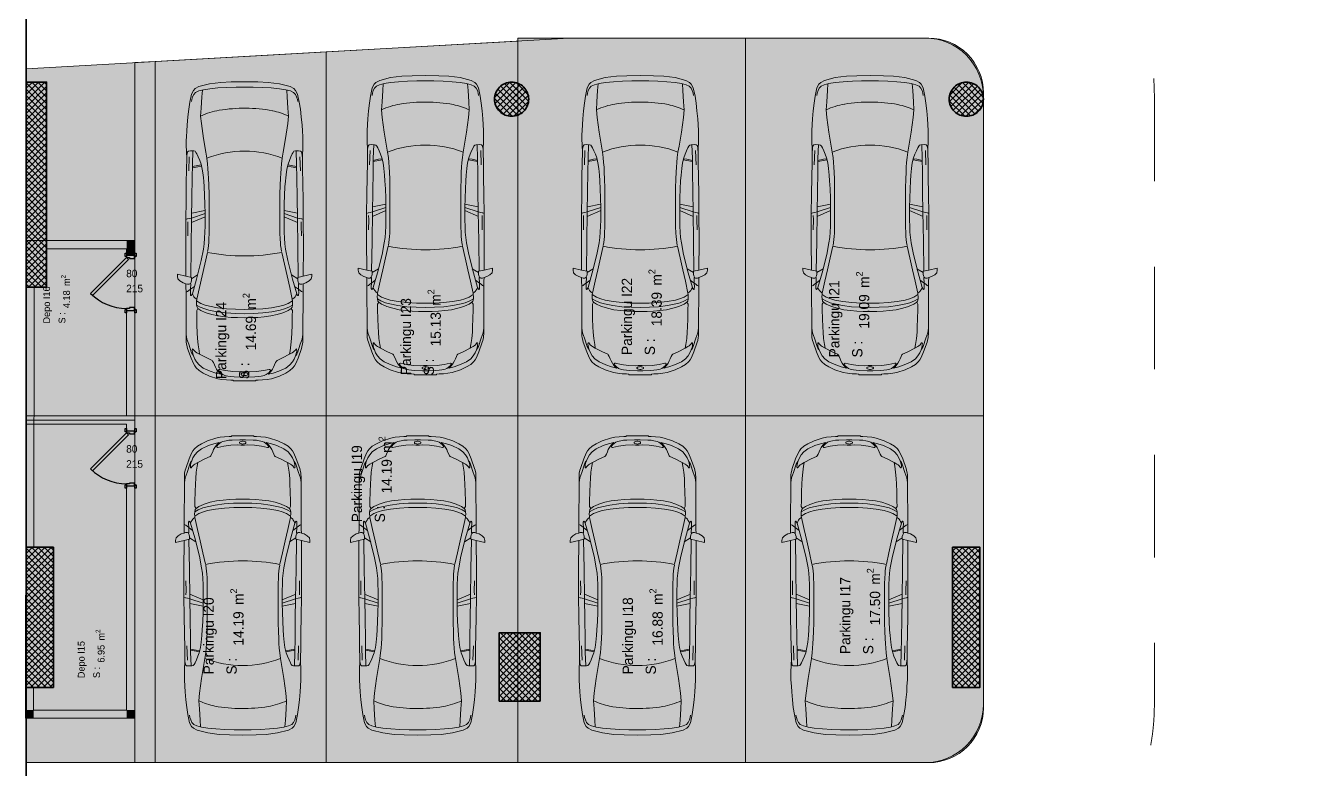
# Model space of a CAD drawing. Header units: millimetres. Extents: x 635850 to 824661, y -5878409 to -5774454.
# Drawn here: x 785794 to 804341, y -5793353 to -5782472 of the extents above; entities that cross this region are included whole.
import ezdxf
from ezdxf.enums import TextEntityAlignment as Align

# ---------------------------------------------------------------- set-up
doc = ezdxf.new("R2010")
doc.units = ezdxf.units.MM
doc.header["$MEASUREMENT"] = 0
doc.linetypes.add('A - Long Dashed', pattern=[2750, 1500, -1250])
for name, color, linetype, lineweight, true_color in [('A - Ndertesa 1 - Veturat_Pen_No__102', 7, 'Continuous', 13, 0xcccccc), ('A - Ndertesa 9 test_Pen_No__102', 7, 'Continuous', 13, 0xcccccc), ('A - Ndertesa 9 test_Pen_No__249', 7, 'Continuous', 13, 0xe8e8e8), ('A - Ndertesa 9 test_Pen_No__82', 7, 'Continuous', 20, 0xaaaaaa), ('A - Ndertesa 9 test_Pen_No__94', 7, 'Continuous', 13, 0xe4ad2c), ('ARCHICAD Door Markers_Pen_No__112', 7, 'Continuous', 13, 0xd5aaaa)]:
    doc.layers.add(name, color=color, linetype=linetype, lineweight=lineweight, true_color=true_color)
for name, color, linetype in [('A - Ndertesa 9 test', 7, 'Continuous'), ('ARCHICAD Door Markers', 7, 'Continuous'), ('ARCHICAD Doors', 7, 'Continuous')]:
    doc.layers.add(name, color=color, linetype=linetype)
for name, color, linetype, lineweight in [('A - Ndertesa 9 test_Pen_No__101', 252, 'Continuous', 13), ('A - Ndertesa 9 test_Pen_No__22', 8, 'Continuous', 35), ('ARCHICAD Doors_Pen_No__101', 252, 'Continuous', 13), ('ARCHICAD Doors_Pen_No__42', 8, 'Continuous', 25), ('ARCHICAD Zone Stamps_Pen_No__101', 252, 'Continuous', 13)]:
    doc.layers.add(name, color=color, linetype=linetype, lineweight=lineweight)
doc.styles.add('GENERATED_STYLE_1', font='GOTHIC.TTF')
pattern_1 = [(45, (664183.82, -5827429.525), (-45.96194, 45.96194), []), (135, (664183.82, -5827429.525), (45.96194, 45.96194), [])]

# ---------------------------------------------------------------- blocks, each defined once
blk = doc.blocks.new('Parkingu I17__96', base_point=(798011, -5790997))
at = {"layer": 'A - Ndertesa 9 test_Pen_No__94', "linetype": 'Continuous', "lineweight": 0, "true_color": 0xffffff}
blk.add_hatch(color=7, dxfattribs=at).paths.add_polyline_path([(796324, -5788183), (796324, -5793251), (799004, -5793251, 0.414214), (799804, -5792451), (799804, -5788183)])
at = {"layer": 'ARCHICAD Zone Stamps_Pen_No__101', "color": 252, "lineweight": 13, "insert": (798100, -5791244), "char_height": 150, "attachment_point": 1, "rotation": 90, "style": 'GENERATED_STYLE_1'}
blk.add_mtext('\\A1;{\\pql;\\pt0,5050;\\fCentury Gothic|b0|i0|c0|p34;17.50\\fCentury Gothic|b0|i0|c0|p34;\\A1{\\H.66x;\\S^  ;}\\fCentury Gothic|b0|i0|c0|p34; m\\fCentury Gothic|b0|i0|c0|p34;\\A1{\\H.66x;\\S2^  ;}}', dxfattribs=at)
at = {"layer": 'ARCHICAD Zone Stamps_Pen_No__101', "color": 252, "lineweight": 13, "style": 'GENERATED_STYLE_1'}
for tag, p in [('DUMMY_849', (797708, -5790383)), ('calculatedAreaCode', (798045, -5791667)), ('ROOM_NAME', (797708, -5791664))]:
    blk.add_attdef(tag, text='', height=150, rotation=90, dxfattribs=at).set_placement(p, align=Align.TOP_LEFT)
blk = doc.blocks.new('Parkingu I18__97', base_point=(794832, -5791293))
at = {"layer": 'A - Ndertesa 9 test_Pen_No__94', "linetype": 'Continuous', "lineweight": 0, "true_color": 0xffffff}
blk.add_hatch(color=7, dxfattribs=at).paths.add_polyline_path([(796324, -5793251), (796324, -5788183), (792994, -5788183), (792994, -5793251)])
at = {"layer": 'ARCHICAD Zone Stamps_Pen_No__101', "color": 252, "lineweight": 13, "insert": (794921, -5791540), "char_height": 150, "attachment_point": 1, "rotation": 90, "style": 'GENERATED_STYLE_1'}
blk.add_mtext('\\A1;{\\pql;\\pt0,5050;\\fCentury Gothic|b0|i0|c0|p34;16.88\\fCentury Gothic|b0|i0|c0|p34;\\A1{\\H.66x;\\S^  ;}\\fCentury Gothic|b0|i0|c0|p34; m\\fCentury Gothic|b0|i0|c0|p34;\\A1{\\H.66x;\\S2^  ;}}', dxfattribs=at)
at = {"layer": 'ARCHICAD Zone Stamps_Pen_No__101', "color": 252, "lineweight": 13, "style": 'GENERATED_STYLE_1'}
for tag, p in [('DUMMY_849', (794529, -5790679)), ('calculatedAreaCode', (794865, -5791963)), ('ROOM_NAME', (794529, -5791960))]:
    blk.add_attdef(tag, text='', height=150, rotation=90, dxfattribs=at).set_placement(p, align=Align.TOP_LEFT)
blk = doc.blocks.new('Parkingu I19__98', base_point=(790870, -5789070))
at = {"layer": 'A - Ndertesa 9 test_Pen_No__94', "linetype": 'Continuous', "lineweight": 0, "true_color": 0xffffff}
blk.add_hatch(color=7, dxfattribs=at).paths.add_polyline_path([(792994, -5793251), (792994, -5788183), (790194, -5788183), (790194, -5793251)])
at = {"layer": 'ARCHICAD Zone Stamps_Pen_No__101', "color": 252, "lineweight": 13, "insert": (790959, -5789316), "char_height": 150, "attachment_point": 1, "rotation": 90, "style": 'GENERATED_STYLE_1'}
blk.add_mtext('\\A1;{\\pql;\\pt0,5050;\\fCentury Gothic|b0|i0|c0|p34;14.19\\fCentury Gothic|b0|i0|c0|p34;\\A1{\\H.66x;\\S^  ;}\\fCentury Gothic|b0|i0|c0|p34; m\\fCentury Gothic|b0|i0|c0|p34;\\A1{\\H.66x;\\S2^  ;}}', dxfattribs=at)
at = {"layer": 'ARCHICAD Zone Stamps_Pen_No__101', "color": 252, "lineweight": 13, "style": 'GENERATED_STYLE_1'}
for tag, p in [('DUMMY_849', (790567, -5788455)), ('calculatedAreaCode', (790903, -5789739)), ('ROOM_NAME', (790567, -5789737))]:
    blk.add_attdef(tag, text='', height=150, rotation=90, dxfattribs=at).set_placement(p, align=Align.TOP_LEFT)
blk = doc.blocks.new('Parkingu I20__99', base_point=(788702, -5791293))
at = {"layer": 'A - Ndertesa 9 test_Pen_No__94', "linetype": 'Continuous', "lineweight": 0, "true_color": 0xffffff}
blk.add_hatch(color=7, dxfattribs=at).paths.add_polyline_path([(790194, -5793251), (790194, -5788183), (787394, -5788183), (787394, -5793251)])
at = {"layer": 'ARCHICAD Zone Stamps_Pen_No__101', "color": 252, "lineweight": 13, "insert": (788791, -5791540), "char_height": 150, "attachment_point": 1, "rotation": 90, "style": 'GENERATED_STYLE_1'}
blk.add_mtext('\\A1;{\\pql;\\pt0,5050;\\fCentury Gothic|b0|i0|c0|p34;14.19\\fCentury Gothic|b0|i0|c0|p34;\\A1{\\H.66x;\\S^  ;}\\fCentury Gothic|b0|i0|c0|p34; m\\fCentury Gothic|b0|i0|c0|p34;\\A1{\\H.66x;\\S2^  ;}}', dxfattribs=at)
at = {"layer": 'ARCHICAD Zone Stamps_Pen_No__101', "color": 252, "lineweight": 13, "style": 'GENERATED_STYLE_1'}
for tag, p in [('DUMMY_849', (788399, -5790679)), ('calculatedAreaCode', (788735, -5791963)), ('ROOM_NAME', (788399, -5791960))]:
    blk.add_attdef(tag, text='', height=150, rotation=90, dxfattribs=at).set_placement(p, align=Align.TOP_LEFT)
blk = doc.blocks.new('Parkingu I17__100', base_point=(798011, -5790997))
at = {"layer": 'A - Ndertesa 9 test_Pen_No__94', "linetype": 'Continuous', "lineweight": 0, "true_color": 0xffffff}
blk.add_hatch(color=7, dxfattribs=at).paths.add_polyline_path([(796324, -5788183), (796324, -5793251), (799004, -5793251, 0.414214), (799804, -5792451), (799804, -5788183)])
at = {"layer": 'ARCHICAD Zone Stamps_Pen_No__101', "color": 252, "lineweight": 13, "insert": (798100, -5791244), "char_height": 150, "attachment_point": 1, "rotation": 90, "style": 'GENERATED_STYLE_1'}
blk.add_mtext('\\A1;{\\pql;\\pt0,5050;\\fCentury Gothic|b0|i0|c0|p34;17.50\\fCentury Gothic|b0|i0|c0|p34;\\A1{\\H.66x;\\S^  ;}\\fCentury Gothic|b0|i0|c0|p34; m\\fCentury Gothic|b0|i0|c0|p34;\\A1{\\H.66x;\\S2^  ;}}', dxfattribs=at)
at = {"layer": 'ARCHICAD Zone Stamps_Pen_No__101', "color": 252, "lineweight": 13, "style": 'GENERATED_STYLE_1'}
for tag, p in [('DUMMY_849', (797708, -5790383)), ('calculatedAreaCode', (798045, -5791667)), ('ROOM_NAME', (797708, -5791664))]:
    blk.add_attdef(tag, text='', height=150, rotation=90, dxfattribs=at).set_placement(p, align=Align.TOP_LEFT)
blk = doc.blocks.new('Parkingu I21__101', base_point=(797851, -5786657))
at = {"layer": 'A - Ndertesa 9 test_Pen_No__94', "linetype": 'Continuous', "lineweight": 0, "true_color": 0xffffff}
blk.add_hatch(color=7, dxfattribs=at).paths.add_polyline_path([(796324, -5788183), (799804, -5788183), (799804, -5783459, 0.414214), (799004, -5782659), (796324, -5782659)])
at = {"layer": 'ARCHICAD Zone Stamps_Pen_No__101', "color": 252, "lineweight": 13, "insert": (797941, -5786904), "char_height": 150, "attachment_point": 1, "rotation": 90, "style": 'GENERATED_STYLE_1'}
blk.add_mtext('\\A1;{\\pql;\\pt0,5050;\\fCentury Gothic|b0|i0|c0|p34;19.09\\fCentury Gothic|b0|i0|c0|p34;\\A1{\\H.66x;\\S^  ;}\\fCentury Gothic|b0|i0|c0|p34; m\\fCentury Gothic|b0|i0|c0|p34;\\A1{\\H.66x;\\S2^  ;}}', dxfattribs=at)
at = {"layer": 'ARCHICAD Zone Stamps_Pen_No__101', "color": 252, "lineweight": 13, "style": 'GENERATED_STYLE_1'}
for tag, p in [('DUMMY_849', (797548, -5786043)), ('calculatedAreaCode', (797885, -5787327)), ('ROOM_NAME', (797548, -5787325))]:
    blk.add_attdef(tag, text='', height=150, rotation=90, dxfattribs=at).set_placement(p, align=Align.TOP_LEFT)
blk = doc.blocks.new('Parkingu I22__102', base_point=(794816, -5786624))
at = {"layer": 'A - Ndertesa 9 test_Pen_No__94', "linetype": 'Continuous', "lineweight": 0, "true_color": 0xffffff}
blk.add_hatch(color=7, dxfattribs=at).paths.add_polyline_path([(796324, -5788183), (796324, -5782659), (792994, -5782659), (792994, -5788183)])
at = {"layer": 'ARCHICAD Zone Stamps_Pen_No__101', "color": 252, "lineweight": 13, "insert": (794906, -5786871), "char_height": 150, "attachment_point": 1, "rotation": 90, "style": 'GENERATED_STYLE_1'}
blk.add_mtext('\\A1;{\\pql;\\pt0,5050;\\fCentury Gothic|b0|i0|c0|p34;18.39\\fCentury Gothic|b0|i0|c0|p34;\\A1{\\H.66x;\\S^  ;}\\fCentury Gothic|b0|i0|c0|p34; m\\fCentury Gothic|b0|i0|c0|p34;\\A1{\\H.66x;\\S2^  ;}}', dxfattribs=at)
at = {"layer": 'ARCHICAD Zone Stamps_Pen_No__101', "color": 252, "lineweight": 13, "style": 'GENERATED_STYLE_1'}
for tag, p in [('DUMMY_849', (794514, -5786010)), ('calculatedAreaCode', (794850, -5787294)), ('ROOM_NAME', (794514, -5787291))]:
    blk.add_attdef(tag, text='', height=150, rotation=90, dxfattribs=at).set_placement(p, align=Align.TOP_LEFT)
blk = doc.blocks.new('Parkingu I23__103', base_point=(791585, -5786919))
at = {"layer": 'A - Ndertesa 9 test_Pen_No__94', "linetype": 'Continuous', "lineweight": 0, "true_color": 0xffffff}
blk.add_hatch(color=7, dxfattribs=at).paths.add_polyline_path([(792994, -5788183), (792994, -5782701), (790194, -5782858), (790194, -5788183)])
at = {"layer": 'ARCHICAD Zone Stamps_Pen_No__101', "color": 252, "lineweight": 13, "insert": (791675, -5787166), "char_height": 150, "attachment_point": 1, "rotation": 90, "style": 'GENERATED_STYLE_1'}
blk.add_mtext('\\A1;{\\pql;\\pt0,5050;\\fCentury Gothic|b0|i0|c0|p34;15.13\\fCentury Gothic|b0|i0|c0|p34;\\A1{\\H.66x;\\S^  ;}\\fCentury Gothic|b0|i0|c0|p34; m\\fCentury Gothic|b0|i0|c0|p34;\\A1{\\H.66x;\\S2^  ;}}', dxfattribs=at)
at = {"layer": 'ARCHICAD Zone Stamps_Pen_No__101', "color": 252, "lineweight": 13, "style": 'GENERATED_STYLE_1'}
for tag, p in [('DUMMY_849', (791283, -5786305)), ('calculatedAreaCode', (791619, -5787589)), ('ROOM_NAME', (791283, -5787586))]:
    blk.add_attdef(tag, text='', height=150, rotation=90, dxfattribs=at).set_placement(p, align=Align.TOP_LEFT)
blk = doc.blocks.new('Parkingu I24__104', base_point=(788884, -5786975))
at = {"layer": 'A - Ndertesa 9 test_Pen_No__94', "linetype": 'Continuous', "lineweight": 0, "true_color": 0xffffff}
blk.add_hatch(color=7, dxfattribs=at).paths.add_polyline_path([(790194, -5782858), (787694, -5782999), (787394, -5783016), (787394, -5785618), (787394, -5788183), (790194, -5788183)])
at = {"layer": 'ARCHICAD Zone Stamps_Pen_No__101', "color": 252, "lineweight": 13, "insert": (788973, -5787222), "char_height": 150, "attachment_point": 1, "rotation": 90, "style": 'GENERATED_STYLE_1'}
blk.add_mtext('\\A1;{\\pql;\\pt0,5050;\\fCentury Gothic|b0|i0|c0|p34;14.69\\fCentury Gothic|b0|i0|c0|p34;\\A1{\\H.66x;\\S^  ;}\\fCentury Gothic|b0|i0|c0|p34; m\\fCentury Gothic|b0|i0|c0|p34;\\A1{\\H.66x;\\S2^  ;}}', dxfattribs=at)
at = {"layer": 'ARCHICAD Zone Stamps_Pen_No__101', "color": 252, "lineweight": 13, "style": 'GENERATED_STYLE_1'}
for tag, p in [('DUMMY_849', (788581, -5786361)), ('calculatedAreaCode', (788918, -5787645)), ('ROOM_NAME', (788581, -5787642))]:
    blk.add_attdef(tag, text='', height=150, rotation=90, dxfattribs=at).set_placement(p, align=Align.TOP_LEFT)
blk = doc.blocks.new('Depo I15__119', base_point=(786762, -5791635))
at = {"layer": 'A - Ndertesa 9 test_Pen_No__94', "linetype": 'Continuous', "lineweight": 0, "true_color": 0xffffff}
blk.add_hatch(color=7, dxfattribs=at).paths.add_polyline_path([(787394, -5792602), (787394, -5788243), (785801, -5788243), (785801, -5792602)])
at = {"layer": 'ARCHICAD Zone Stamps_Pen_No__101', "color": 252, "lineweight": 13, "insert": (786822, -5791789), "char_height": 100, "attachment_point": 1, "rotation": 90, "style": 'GENERATED_STYLE_1'}
blk.add_mtext('\\A1;{\\pql;\\pt0,5050;\\fCentury Gothic|b0|i0|c0|p34;6.95\\fCentury Gothic|b0|i0|c0|p34;\\A1{\\H.66x;\\S^  ;}\\fCentury Gothic|b0|i0|c0|p34; m\\fCentury Gothic|b0|i0|c0|p34;\\A1{\\H.66x;\\S2^  ;}}', dxfattribs=at)
at = {"layer": 'ARCHICAD Zone Stamps_Pen_No__101', "color": 252, "lineweight": 13, "style": 'GENERATED_STYLE_1'}
for tag, p in [('DUMMY_849', (786560, -5791294)), ('calculatedAreaCode', (786785, -5792014)), ('ROOM_NAME', (786560, -5792016))]:
    blk.add_attdef(tag, text='', height=100, rotation=90, dxfattribs=at).set_placement(p, align=Align.TOP_LEFT)
blk = doc.blocks.new('Depo I16__120', base_point=(786256, -5786452))
at = {"layer": 'A - Ndertesa 9 test_Pen_No__94', "linetype": 'Continuous', "lineweight": 0, "true_color": 0xffffff}
blk.add_hatch(color=7, dxfattribs=at).paths.add_polyline_path([(787394, -5788243), (787394, -5785618), (785801, -5785618), (785801, -5788243)])
at = {"layer": 'ARCHICAD Zone Stamps_Pen_No__101', "color": 252, "lineweight": 13, "insert": (786316, -5786606), "char_height": 100, "attachment_point": 1, "rotation": 90, "style": 'GENERATED_STYLE_1'}
blk.add_mtext('\\A1;{\\pql;\\pt0,5050;\\fCentury Gothic|b0|i0|c0|p34;4.18\\fCentury Gothic|b0|i0|c0|p34;\\A1{\\H.66x;\\S^  ;}\\fCentury Gothic|b0|i0|c0|p34; m\\fCentury Gothic|b0|i0|c0|p34;\\A1{\\H.66x;\\S2^  ;}}', dxfattribs=at)
at = {"layer": 'ARCHICAD Zone Stamps_Pen_No__101', "color": 252, "lineweight": 13, "style": 'GENERATED_STYLE_1'}
for tag, p in [('DUMMY_849', (786054, -5786110)), ('calculatedAreaCode', (786279, -5786831)), ('ROOM_NAME', (786054, -5786831))]:
    blk.add_attdef(tag, text='', height=100, rotation=90, dxfattribs=at).set_placement(p, align=Align.TOP_LEFT)
blk = doc.blocks.new('Slab_7', base_point=(785805, -5820250))
at = {"layer": 'A - Ndertesa 9 test_Pen_No__22', "color": 8, "linetype": 'Continuous', "lineweight": 35, "flags": 128}
blk.add_lwpolyline([(785805, -5820250), (785805, -5777848), (806004, -5776708), (808382, -5776709, -0.424657), (814554, -5782659), (814554, -5818983), (808604, -5819449), (807221, -5819557)], format="xyb", close=True, dxfattribs=at)
blk = doc.blocks.new('Wall_411', base_point=(787394, -5792602))
at = {"layer": 'A - Ndertesa 9 test_Pen_No__102', "linetype": 'Continuous', "lineweight": 0, "true_color": 0xcccccc}
for points in [[(785794, -5792602), (785914, -5792482), (785794, -5792482)], [(785914, -5792482), (785794, -5792602), (785914, -5792602)], [(785914, -5792602), (787274, -5792602), (787274, -5792482), (785914, -5792482)], [(787274, -5792482), (787394, -5792602), (787394, -5792482)], [(787274, -5792482), (787274, -5792602), (787394, -5792602)]]:
    blk.add_hatch(color=254, dxfattribs=at).paths.add_polyline_path(points)
at = {"layer": 'A - Ndertesa 9 test_Pen_No__101', "color": 252, "linetype": 'Continuous', "lineweight": 13, "flags": 128}
for points in [[(785794, -5792602), (785794, -5792482)], [(787274, -5792482), (785914, -5792482)], [(787394, -5792602), (787394, -5792482)], [(785794, -5792602), (787394, -5792602)]]:
    blk.add_lwpolyline(points, dxfattribs=at)
blk = doc.blocks.new('Wall_412', base_point=(787394, -5788183))
at = {"layer": 'A - Ndertesa 9 test_Pen_No__102', "linetype": 'Continuous', "lineweight": 0, "true_color": 0xcccccc}
blk.add_hatch(color=254, dxfattribs=at).paths.add_polyline_path([(787274, -5788183), (785801, -5788183), (785801, -5788303), (787274, -5788303)])
at = {"layer": 'A - Ndertesa 9 test_Pen_No__101', "color": 252, "linetype": 'Continuous', "lineweight": 13, "flags": 128}
for points in [[(787274, -5788183), (785801, -5788183)], [(785801, -5788183), (785801, -5788303)], [(785801, -5788303), (787274, -5788303)]]:
    blk.add_lwpolyline(points, dxfattribs=at)
blk = doc.blocks.new('Door 25_4')
at = {"layer": 'ARCHICAD Doors_Pen_No__101', "color": 252, "linetype": 'Continuous', "lineweight": 13}
for p, q in [((-400, 0), (-437, 0)), ((-400, 0), (-437, 0)), ((-400, 0), (-400, -115)), ((-400, 0), (-400, -115)), ((400, 0), (400, -115)), ((400, 0), (400, -115)), ((400, 0), (437, 0)), ((400, 0), (437, 0)), ((-400, -120), (-437, -120)), ((-400, -120), (-437, -120)), ((-400, -115), (-400, -120)), ((-400, -115), (-400, -120)), ((400, -115), (400, -120)), ((400, -115), (400, -120)), ((400, -120), (437, -120)), ((400, -120), (437, -120))]:
    blk.add_line(p, q, dxfattribs=at)
at = {"layer": 'ARCHICAD Doors_Pen_No__42', "color": 8, "linetype": 'Continuous', "lineweight": 25}
for p, q in [((-182, 498), (-154, 526)), ((344, -28), (-182, 498)), ((-154, 526), (372, 0)), ((-437, 0), (-437, 19)), ((-437, 19), (-387, 19)), ((-387, 0), (-437, 0)), ((-372, 0), (-400, 0)), ((-400, 0), (-400, -115)), ((-387, 19), (-387, 0)), ((-372, -40), (-372, 0)), ((372, 0), (344, -28)), ((400, 0), (372, 0)), ((372, 0), (372, -40)), ((387, 19), (437, 19)), ((387, 0), (387, 19)), ((437, 0), (387, 0)), ((400, -115), (400, 0)), ((437, 19), (437, 0)), ((-437, -139), (-437, -120)), ((-437, -120), (-387, -120)), ((-387, -139), (-437, -139)), ((-400, -120), (-400, -115)), ((-400, -115), (-375, -115)), ((-400, -115), (-360, -115)), ((-375, -120), (-400, -120)), ((-387, -120), (-387, -139)), ((-375, -115), (-375, -120)), ((-360, -40), (-372, -40)), ((-360, -115), (-360, -40)), ((372, -40), (360, -40)), ((360, -40), (360, -115)), ((360, -115), (400, -115)), ((375, -120), (375, -115)), ((375, -115), (400, -115)), ((400, -120), (375, -120)), ((387, -120), (437, -120)), ((387, -139), (387, -120)), ((437, -139), (387, -139)), ((400, -115), (400, -120)), ((437, -120), (437, -139))]:
    blk.add_line(p, q, dxfattribs=at)
blk.add_arc((372, 0), 744, 135, 180, dxfattribs=at)
blk = doc.blocks.new('D Marker 25_12')
at = {"layer": 'ARCHICAD Door Markers_Pen_No__112', "color": 9, "lineweight": 13, "true_color": 0xd5aaaa, "char_height": 110, "attachment_point": 7, "rotation": 270, "style": 'GENERATED_STYLE_1'}
for s, insert in [('\\A1;{\\pql;\\pt0;\\fCentury Gothic|b0|i0|c0|p34;215\\fCentury Gothic|b0|i0|c0|p34;\\A1{\\H.66x;\\S^  ;}\\fCentury Gothic|b0|i0|c0|p34;\\fCentury Gothic|b0|i0|c0|p34;}', (-168, 6)), ('\\A1;{\\pql;\\pt0;\\fCentury Gothic|b0|i0|c0|p34;80\\fCentury Gothic|b0|i0|c0|p34;\\A1{\\H.66x;\\S^  ;}\\fCentury Gothic|b0|i0|c0|p34;\\fCentury Gothic|b0|i0|c0|p34;}', (52, 6))]:
    blk.add_mtext(s, dxfattribs=dict(at, insert=insert))
blk = doc.blocks.new('Wall_413', base_point=(787394, -5792602))
at = {"layer": 'A - Ndertesa 9 test_Pen_No__102', "linetype": 'Continuous', "lineweight": 0, "true_color": 0xcccccc}
for points in [[(787274, -5785738), (787394, -5785618), (787274, -5785618)], [(787274, -5785738), (787394, -5785738), (787394, -5785618)], [(787274, -5785738), (787274, -5785838), (787394, -5785838), (787394, -5785738)], [(787274, -5788403), (787394, -5788403), (787394, -5786638), (787274, -5786638)], [(787274, -5792482), (787394, -5792482), (787394, -5789203), (787274, -5789203)]]:
    blk.add_hatch(color=254, dxfattribs=at).paths.add_polyline_path(points)
at = {"layer": 'A - Ndertesa 9 test_Pen_No__101', "color": 252, "linetype": 'Continuous', "lineweight": 13}
for p, q in [((787274, -5785838), (787274, -5785801)), ((787274, -5785838), (787389, -5785838)), ((787389, -5785838), (787394, -5785838)), ((787394, -5785838), (787394, -5785801)), ((787274, -5786638), (787274, -5786675)), ((787274, -5786638), (787389, -5786638)), ((787389, -5786638), (787394, -5786638)), ((787394, -5786638), (787394, -5786675)), ((787274, -5788403), (787274, -5788366)), ((787274, -5788403), (787389, -5788403)), ((787389, -5788403), (787394, -5788403)), ((787394, -5788403), (787394, -5788366)), ((787274, -5789203), (787274, -5789240)), ((787274, -5789203), (787389, -5789203)), ((787389, -5789203), (787394, -5789203)), ((787394, -5789203), (787394, -5789240))]:
    blk.add_line(p, q, dxfattribs=at)
at = {"layer": 'A - Ndertesa 9 test_Pen_No__101', "color": 252, "linetype": 'Continuous', "lineweight": 13, "flags": 128}
for points in [[(787394, -5785618), (787274, -5785618)], [(787394, -5785838), (787394, -5785618)], [(787274, -5785738), (787274, -5785838)], [(787274, -5786638), (787274, -5788183)], [(787394, -5788403), (787394, -5786638)], [(787274, -5788303), (787274, -5788403)], [(787274, -5789203), (787274, -5792482)], [(787394, -5792482), (787394, -5789203)]]:
    blk.add_lwpolyline(points, dxfattribs=at)
at = {"layer": 'ARCHICAD Door Markers', "color": 161, "lineweight": 25, "true_color": 0x40a5ff, "rotation": 90}
for p in [(787274, -5786238), (787274, -5788803)]:
    blk.add_blockref('D Marker 25_12', p, dxfattribs=at)
at = {"layer": 'ARCHICAD Doors', "color": 7, "linetype": 'Continuous', "lineweight": 13, "zscale": 1000, "rotation": 90}
for p in [(787274, -5786238), (787274, -5788803)]:
    blk.add_blockref('Door 25_4', p, dxfattribs=at)
blk = doc.blocks.new('Wall_414', base_point=(785805, -5785618))
at = {"layer": 'A - Ndertesa 9 test_Pen_No__102', "linetype": 'Continuous', "lineweight": 0, "true_color": 0xcccccc}
blk.add_hatch(color=254, dxfattribs=at).paths.add_polyline_path([(785805, -5785738), (785794, -5792482), (785914, -5792482), (785914, -5792151), (785805, -5792151), (785805, -5790101), (785918, -5790101), (785924, -5786301), (785805, -5786301), (785805, -5785738)])
at = {"layer": 'A - Ndertesa 9 test_Pen_No__101', "color": 252, "linetype": 'Continuous', "lineweight": 13, "flags": 128}
for points in [[(785805, -5785738), (785794, -5792482)], [(785918, -5790101), (785924, -5786301)], [(785914, -5792482), (785914, -5792151)]]:
    blk.add_lwpolyline(points, dxfattribs=at)
blk = doc.blocks.new('Wall_417', base_point=(787394, -5785618))
at = {"layer": 'A - Ndertesa 9 test_Pen_No__102', "linetype": 'Continuous', "lineweight": 0, "true_color": 0xcccccc}
for points in [[(785801, -5785618), (785801, -5785738), (785805, -5785738), (785805, -5785618)], [(787274, -5785618), (786105, -5785618), (786105, -5785738), (787274, -5785738)]]:
    blk.add_hatch(color=254, dxfattribs=at).paths.add_polyline_path(points)
at = {"layer": 'A - Ndertesa 9 test_Pen_No__101', "color": 252, "linetype": 'Continuous', "lineweight": 13, "flags": 128}
for points in [[(785805, -5785618), (785801, -5785618)], [(785801, -5785618), (785801, -5785738)], [(787274, -5785618), (786105, -5785618)], [(785801, -5785738), (785805, -5785738)], [(786105, -5785738), (787274, -5785738)]]:
    blk.add_lwpolyline(points, dxfattribs=at)
blk = doc.blocks.new('Column_421', base_point=(793024, -5791851))
at = {"layer": 'A - Ndertesa 9 test_Pen_No__101', "linetype": 'Continuous', "lineweight": 13}
h = blk.add_hatch(dxfattribs=at)
h.set_pattern_fill('Concrete_Block', color=252, style=0, pattern_type=2)
h.set_pattern_definition(pattern_1)
h.paths.add_polyline_path([(793324, -5792351), (793324, -5791351), (792724, -5791351), (792724, -5792351)])
at = {"layer": 'A - Ndertesa 9 test_Pen_No__22', "color": 8, "linetype": 'Continuous', "lineweight": 35, "flags": 128}
blk.add_lwpolyline([(793324, -5792351), (792724, -5792351), (792724, -5791351), (793324, -5791351)], close=True, dxfattribs=at)
blk = doc.blocks.new('Column_424', base_point=(799554, -5791126))
at = {"layer": 'A - Ndertesa 9 test_Pen_No__101', "linetype": 'Continuous', "lineweight": 13}
h = blk.add_hatch(dxfattribs=at)
h.set_pattern_fill('Concrete_Block', color=252, style=0, pattern_type=2)
h.set_pattern_definition(pattern_1)
h.paths.add_polyline_path([(799354, -5790101), (799354, -5792151), (799754, -5792151), (799754, -5790101)])
at = {"layer": 'A - Ndertesa 9 test_Pen_No__22', "color": 8, "linetype": 'Continuous', "lineweight": 35, "flags": 128}
blk.add_lwpolyline([(799354, -5790101), (799754, -5790101), (799754, -5792151), (799354, -5792151)], close=True, dxfattribs=at)
blk = doc.blocks.new('Column_427', base_point=(786005, -5791126))
at = {"layer": 'A - Ndertesa 9 test_Pen_No__101', "linetype": 'Continuous', "lineweight": 13}
h = blk.add_hatch(dxfattribs=at)
h.set_pattern_fill('Concrete_Block', color=252, style=0, pattern_type=2)
h.set_pattern_definition(pattern_1)
h.paths.add_polyline_path([(785805, -5790101), (785805, -5792151), (786205, -5792151), (786205, -5790101)])
at = {"layer": 'A - Ndertesa 9 test_Pen_No__22', "color": 8, "linetype": 'Continuous', "lineweight": 35, "flags": 128}
blk.add_lwpolyline([(785805, -5790101), (786205, -5790101), (786205, -5792151), (785805, -5792151)], close=True, dxfattribs=at)
blk = doc.blocks.new('Column_443', base_point=(792904, -5783551))
at = {"layer": 'A - Ndertesa 9 test_Pen_No__101', "linetype": 'Continuous', "lineweight": 13}
h = blk.add_hatch(dxfattribs=at)
h.set_pattern_fill('Concrete_Block', color=252, style=0, pattern_type=2)
h.set_pattern_definition(pattern_1)
h.paths.add_polyline_path([(792654, -5783551, 0.414214), (792904, -5783801, 0.414214), (793154, -5783551, 0.414214), (792904, -5783301, 0.414214)])
at = {"layer": 'A - Ndertesa 9 test_Pen_No__22', "color": 8, "linetype": 'Continuous', "lineweight": 35, "flags": 128}
blk.add_lwpolyline([(792654, -5783551, -0.414214), (792904, -5783301, -0.414214), (793154, -5783551, -0.414214), (792904, -5783801, -0.414214)], format="xyb", close=True, dxfattribs=at)
blk = doc.blocks.new('Column_444', base_point=(799554, -5783551))
at = {"layer": 'A - Ndertesa 9 test_Pen_No__101', "linetype": 'Continuous', "lineweight": 13}
h = blk.add_hatch(dxfattribs=at)
h.set_pattern_fill('Concrete_Block', color=252, style=0, pattern_type=2)
h.set_pattern_definition(pattern_1)
h.paths.add_polyline_path([(799304, -5783551, 0.414214), (799554, -5783801, 0.414214), (799804, -5783551, 0.414214), (799554, -5783301, 0.414214)])
at = {"layer": 'A - Ndertesa 9 test_Pen_No__22', "color": 8, "linetype": 'Continuous', "lineweight": 35, "flags": 128}
blk.add_lwpolyline([(799304, -5783551, -0.414214), (799554, -5783301, -0.414214), (799804, -5783551, -0.414214), (799554, -5783801, -0.414214)], format="xyb", close=True, dxfattribs=at)
blk = doc.blocks.new('Column_464', base_point=(785955, -5784801))
at = {"layer": 'A - Ndertesa 9 test_Pen_No__101', "linetype": 'Continuous', "lineweight": 13}
h = blk.add_hatch(dxfattribs=at)
h.set_pattern_fill('Concrete_Block', color=252, style=0, pattern_type=2)
h.set_pattern_definition(pattern_1)
h.paths.add_polyline_path([(785805, -5783301), (785805, -5786301), (786105, -5786301), (786105, -5783301)])
at = {"layer": 'A - Ndertesa 9 test_Pen_No__22', "color": 8, "linetype": 'Continuous', "lineweight": 35, "flags": 128}
blk.add_lwpolyline([(785805, -5783301), (786105, -5783301), (786105, -5786301), (785805, -5786301)], close=True, dxfattribs=at)
blk = doc.blocks.new('Car 05 25')
at = {"layer": 'A - Ndertesa 1 - Veturat_Pen_No__102', "color": 254, "linetype": 'Continuous', "lineweight": 13, "true_color": 0xcccccc}
for p, q in [((-701, 743), (-729, 716)), ((-665, 761), (-701, 743)), ((-627, 772), (-665, 761)), ((-595, 778), (-627, 772)), ((125, 791), (129, 820)), ((126, 744), (125, 791)), ((327, 762), (125, 756)), ((132, 723), (126, 744)), ((129, 820), (139, 832)), ((139, 832), (165, 840)), ((165, 840), (195, 844)), ((195, 844), (231, 846)), ((211, 809), (418, 816)), ((522, 765), (327, 762)), ((355, 762), (339, 683)), ((373, 763), (357, 683)), ((814, 769), (522, 765)), ((1109, 774), (814, 769)), ((1036, 773), (997, 579)), ((1042, 578), (1108, 774)), ((1173, 775), (1090, 578)), ((1115, 809), (1109, 774)), ((1109, 774), (1538, 780)), ((1120, 833), (1115, 809)), ((1121, 838), (1120, 836)), ((1120, 836), (1120, 833)), ((1130, 859), (1121, 838)), ((1163, 830), (1220, 829)), ((1220, 829), (1370, 831)), ((1538, 780), (1975, 786)), ((1939, 686), (1996, 777)), ((1958, 858), (1977, 777)), ((1977, 777), (2020, 777)), ((2000, 702), (2214, 763)), ((2020, 777), (2044, 783)), ((2044, 783), (2063, 792)), ((2063, 792), (2070, 800)), ((2069, 788), (2065, 794)), ((2075, 836), (2068, 858)), ((2069, 788), (2148, 790)), ((2070, 800), (2075, 809)), ((2075, 809), (2075, 836)), ((2107, 732), (2148, 790)), ((2148, 790), (2167, 814)), ((2148, 790), (2206, 792)), ((2167, 814), (2182, 834)), ((2182, 834), (2193, 856)), ((2206, 792), (2227, 791)), ((2227, 770), (2214, 763)), ((2214, 763), (2238, 752)), ((2227, 791), (2233, 790)), ((2234, 774), (2227, 770)), ((2233, 790), (2238, 787)), ((2238, 777), (2234, 774)), ((2241, 784), (2238, 787)), ((2238, 777), (2241, 781)), ((2238, 752), (2259, 740)), ((2241, 781), (2241, 784)), ((2808, 853), (2877, 843)), ((2877, 843), (2954, 814)), ((2904, 833), (2905, 833)), ((2954, 814), (3076, 775)), ((3022, 758), (3024, 762)), ((3024, 754), (3022, 758)), ((3024, 762), (3035, 765)), ((3038, 743), (3024, 754)), ((3035, 765), (3047, 764)), ((3051, 731), (3038, 743)), ((3047, 764), (3061, 763)), ((3061, 763), (3090, 757)), ((3100, 763), (3076, 775)), ((3090, 757), (3108, 751)), ((3114, 753), (3100, 763)), ((3108, 751), (3123, 746)), ((3123, 746), (3114, 753)), ((3170, 727), (3123, 746)), ((-768, 602), (-783, 510)), ((-768, 602), (-751, 670)), ((-764, 617), (-666, 624)), ((-729, 716), (-751, 670)), ((-666, 624), (-501, 634)), ((-501, 634), (-383, 642)), ((-383, 642), (-274, 631)), ((-274, 631), (-56, 601)), ((-56, 601), (146, 567)), ((147, 711), (132, 723)), ((146, 567), (233, 552)), ((171, 697), (147, 711)), ((213, 677), (171, 697)), ((266, 655), (213, 677)), ((319, 636), (266, 655)), ((393, 618), (319, 636)), ((339, 683), (330, 634)), ((357, 683), (347, 629)), ((475, 607), (393, 618)), ((521, 602), (475, 607)), ((570, 597), (521, 602)), ((653, 591), (570, 597)), ((773, 585), (653, 591)), ((907, 580), (773, 585)), ((1042, 578), (907, 580)), ((1228, 578), (1042, 578)), ((1316, 580), (1228, 578)), ((1403, 584), (1316, 580)), ((1484, 590), (1403, 584)), ((1562, 601), (1484, 590)), ((1730, 634), (1562, 601)), ((1611, 544), (1780, 582)), ((2000, 702), (1730, 634)), ((1780, 582), (1953, 621)), ((1953, 621), (2122, 660)), ((2122, 660), (2294, 698)), ((2259, 740), (2269, 731)), ((2269, 731), (2279, 722)), ((2279, 722), (2294, 698)), ((2294, 698), (2317, 701)), ((2294, 698), (2294, 698)), ((2317, 701), (2346, 703)), ((2355, 640), (2317, 701)), ((2346, 703), (2379, 702)), ((2380, 575), (2355, 640)), ((2410, 649), (2379, 702)), ((2379, 702), (2411, 694)), ((2397, 514), (2380, 575)), ((2436, 583), (2410, 649)), ((2411, 694), (2411, 694)), ((2429, 682), (2411, 694)), ((2429, 682), (2457, 700)), ((2429, 682), (2429, 682)), ((2429, 682), (2457, 640)), ((2454, 522), (2436, 583)), ((2457, 700), (2535, 698)), ((2457, 640), (2487, 574)), ((2487, 574), (2492, 562)), ((2492, 562), (2518, 477)), ((2535, 698), (2535, 698)), ((2535, 698), (2673, 696)), ((2673, 696), (2787, 691)), ((2787, 691), (2868, 687)), ((2868, 687), (2960, 679)), ((2960, 679), (2868, 687)), ((2960, 679), (3047, 666)), ((3047, 666), (3100, 657)), ((3065, 715), (3051, 731)), ((3077, 698), (3065, 715)), ((3100, 657), (3077, 698)), ((3153, 554), (3100, 657)), ((3212, 701), (3170, 727)), ((3254, 663), (3212, 701)), ((3302, 603), (3254, 663)), ((3302, 603), (3346, 501)), ((-795, 391), (-802, 259)), ((-783, 510), (-795, 391)), ((233, 552), (315, 541)), ((315, 541), (384, 535)), ((384, 535), (454, 530)), ((454, 530), (526, 526)), ((526, 526), (628, 522)), ((628, 522), (757, 518)), ((757, 518), (1323, 518)), ((1323, 518), (1420, 522)), ((1420, 522), (1467, 524)), ((1467, 524), (1511, 528)), ((1511, 528), (1554, 533)), ((1554, 533), (1597, 541)), ((1597, 541), (1597, 541)), ((2419, 396), (2397, 514)), ((2434, 266), (2419, 396)), ((2478, 401), (2454, 522)), ((2494, 269), (2478, 401)), ((2518, 477), (2538, 384)), ((2538, 384), (2551, 286)), ((3190, 476), (3153, 554)), ((3199, 467), (3190, 476)), ((3221, 454), (3199, 467)), ((3256, 439), (3221, 454)), ((3288, 425), (3256, 439)), ((3319, 408), (3288, 425)), ((3353, 384), (3319, 408)), ((3325, 377), (3321, 370)), ((3328, 380), (3325, 377)), ((3338, 379), (3328, 380)), ((3364, 358), (3338, 379)), ((3346, 501), (3374, 420)), ((3377, 360), (3353, 384)), ((3391, 344), (3374, 420)), ((-802, 259), (-807, 125)), ((2442, 132), (2434, 266)), ((2503, 133), (2494, 269)), ((2551, 286), (2560, 194)), ((2560, 194), (2564, 101)), ((3321, 370), (3321, 362)), ((3321, 362), (3338, 277)), ((3338, 277), (3352, 173)), ((3397, 316), (3364, 358)), ((3391, 344), (3377, 360)), ((3408, 289), (3397, 316)), ((3408, 289), (3414, 267)), ((3414, 267), (3418, 243)), ((3418, 243), (3424, 201)), ((3424, 201), (3428, 152)), ((-807, 125), (-808, 0)), ((-807, -125), (-808, 0)), ((2444, 0), (2442, 132)), ((2444, 0), (2442, -132)), ((2506, 0), (2503, 133)), ((2564, 101), (2566, 0)), ((2564, -101), (2566, 0)), ((3352, 173), (3358, 76)), ((3354, 28), (3358, 76)), ((3354, 28), (3354, -1)), ((3354, -28), (3354, 1)), ((3371, 12), (3370, -1)), ((3371, -12), (3370, 1)), ((3372, 24), (3371, 12)), ((3376, 39), (3372, 24)), ((3382, 47), (3376, 39)), ((3386, 48), (3382, 47)), ((3386, 48), (3394, 48)), ((3399, 47), (3394, 48)), ((3404, 39), (3399, 47)), ((3404, 39), (3408, 24)), ((3408, 24), (3410, 8)), ((3410, 8), (3410, 0)), ((3432, 40), (3428, 152)), ((3432, 57), (3432, 57)), ((3432, 0), (3432, 40)), ((3432, 0), (3432, -40)), ((-802, -259), (-807, -125)), ((2442, -132), (2434, -266)), ((2503, -133), (2494, -269)), ((2506, 0), (2503, -133)), ((2560, -194), (2564, -101)), ((3338, -277), (3352, -173)), ((3352, -173), (3358, -76)), ((3354, -28), (3358, -76)), ((3372, -24), (3371, -12)), ((3376, -39), (3372, -24)), ((3382, -47), (3376, -39)), ((3386, -48), (3382, -47)), ((3386, -48), (3394, -48)), ((3399, -47), (3394, -48)), ((3404, -39), (3399, -47)), ((3404, -39), (3408, -24)), ((3408, -24), (3410, -8)), ((3410, -8), (3410, 0)), ((3424, -201), (3428, -152)), ((3432, -40), (3428, -152)), ((3432, -57), (3432, -57)), ((-795, -391), (-802, -259)), ((2434, -266), (2419, -396)), ((2494, -269), (2478, -401)), ((2538, -384), (2551, -286)), ((2551, -286), (2560, -194)), ((3321, -362), (3338, -277)), ((3321, -370), (3321, -362)), ((3325, -377), (3321, -370)), ((3364, -358), (3338, -379)), ((3377, -360), (3353, -384)), ((3397, -316), (3364, -358)), ((3391, -344), (3374, -420)), ((3391, -344), (3377, -360)), ((3408, -289), (3397, -316)), ((3408, -289), (3414, -267)), ((3414, -267), (3418, -243)), ((3418, -243), (3424, -201)), ((-783, -510), (-795, -391)), ((-768, -602), (-783, -510)), ((146, -567), (233, -552)), ((233, -552), (315, -541)), ((315, -541), (384, -535)), ((384, -535), (454, -530)), ((454, -530), (526, -526)), ((526, -526), (628, -522)), ((628, -522), (757, -518)), ((757, -518), (1323, -518)), ((1323, -518), (1420, -522)), ((1420, -522), (1467, -524)), ((1467, -524), (1511, -528)), ((1511, -528), (1554, -533)), ((1554, -533), (1597, -541)), ((1597, -541), (1597, -541)), ((1611, -544), (1780, -582)), ((2397, -514), (2380, -575)), ((2419, -396), (2397, -514)), ((2454, -522), (2436, -583)), ((2478, -401), (2454, -522)), ((2492, -562), (2518, -477)), ((2518, -477), (2538, -384)), ((3153, -554), (3100, -657)), ((3190, -476), (3153, -554)), ((3199, -467), (3190, -476)), ((3221, -454), (3199, -467)), ((3256, -439), (3221, -454)), ((3288, -425), (3256, -439)), ((3319, -408), (3288, -425)), ((3302, -603), (3346, -501)), ((3353, -384), (3319, -408)), ((3328, -380), (3325, -377)), ((3338, -379), (3328, -380)), ((3346, -501), (3374, -420)), ((-768, -602), (-751, -670)), ((-764, -617), (-666, -624)), ((-729, -716), (-751, -670)), ((-701, -743), (-729, -716)), ((-666, -624), (-501, -634)), ((-501, -634), (-383, -642)), ((-383, -642), (-274, -631)), ((-274, -631), (-56, -601)), ((-56, -601), (146, -567)), ((132, -723), (126, -744)), ((147, -711), (132, -723)), ((171, -697), (147, -711)), ((213, -677), (171, -697)), ((266, -655), (213, -677)), ((319, -636), (266, -655)), ((393, -618), (319, -636)), ((339, -683), (330, -634)), ((355, -762), (339, -683)), ((357, -683), (347, -629)), ((373, -763), (357, -683)), ((475, -607), (393, -618)), ((521, -602), (475, -607)), ((570, -597), (521, -602)), ((653, -591), (570, -597)), ((773, -585), (653, -591)), ((907, -580), (773, -585)), ((1042, -578), (907, -580)), ((1036, -773), (997, -579)), ((1042, -578), (1108, -774)), ((1228, -578), (1042, -578)), ((1173, -775), (1090, -578)), ((1316, -580), (1228, -578)), ((1403, -584), (1316, -580)), ((1484, -590), (1403, -584)), ((1562, -601), (1484, -590)), ((1730, -634), (1562, -601)), ((2000, -702), (1730, -634)), ((1780, -582), (1953, -621)), ((1939, -686), (1996, -777)), ((1953, -621), (2122, -660)), ((2000, -702), (2214, -763)), ((2107, -732), (2148, -790)), ((2122, -660), (2294, -698)), ((2238, -752), (2259, -740)), ((2259, -740), (2269, -731)), ((2269, -731), (2279, -722)), ((2279, -722), (2294, -698)), ((2294, -698), (2317, -701)), ((2294, -698), (2294, -698)), ((2355, -640), (2317, -701)), ((2317, -701), (2346, -703)), ((2346, -703), (2379, -702)), ((2380, -575), (2355, -640)), ((2410, -649), (2379, -702)), ((2379, -702), (2411, -694)), ((2436, -583), (2410, -649)), ((2429, -682), (2411, -694)), ((2411, -694), (2411, -694)), ((2429, -682), (2457, -640)), ((2429, -682), (2429, -682)), ((2429, -682), (2457, -700)), ((2457, -640), (2487, -574)), ((2457, -700), (2535, -698)), ((2487, -574), (2492, -562)), ((2535, -698), (2673, -696)), ((2535, -698), (2535, -698)), ((2673, -696), (2787, -691)), ((2787, -691), (2868, -687)), ((2868, -687), (2960, -679)), ((2960, -679), (2868, -687)), ((2960, -679), (3047, -666)), ((3051, -731), (3038, -743)), ((3047, -666), (3100, -657)), ((3065, -715), (3051, -731)), ((3077, -698), (3065, -715)), ((3100, -657), (3077, -698)), ((3170, -727), (3123, -746)), ((3212, -701), (3170, -727)), ((3254, -663), (3212, -701)), ((3302, -603), (3254, -663)), ((-665, -761), (-701, -743)), ((-627, -772), (-665, -761)), ((-595, -778), (-627, -772)), ((126, -744), (125, -791)), ((327, -762), (125, -756)), ((125, -791), (129, -820)), ((129, -820), (139, -832)), ((139, -832), (165, -840)), ((165, -840), (195, -844)), ((195, -844), (231, -846)), ((211, -809), (418, -816)), ((522, -765), (327, -762)), ((814, -769), (522, -765)), ((1109, -774), (814, -769)), ((1109, -774), (1538, -780)), ((1115, -809), (1109, -774)), ((1120, -833), (1115, -809)), ((1120, -836), (1120, -833)), ((1121, -838), (1120, -836)), ((1130, -859), (1121, -838)), ((1163, -830), (1220, -829)), ((1220, -829), (1370, -831)), ((1538, -780), (1975, -786)), ((1958, -858), (1977, -777)), ((1977, -777), (2020, -777)), ((2020, -777), (2044, -783)), ((2044, -783), (2063, -792)), ((2063, -792), (2070, -800)), ((2069, -788), (2065, -794)), ((2075, -836), (2068, -858)), ((2069, -788), (2148, -790)), ((2070, -800), (2075, -809)), ((2075, -809), (2075, -836)), ((2148, -790), (2167, -814)), ((2148, -790), (2206, -792)), ((2167, -814), (2182, -834)), ((2182, -834), (2193, -856)), ((2206, -792), (2227, -791)), ((2214, -763), (2238, -752)), ((2227, -770), (2214, -763)), ((2234, -774), (2227, -770)), ((2227, -791), (2233, -790)), ((2233, -790), (2238, -787)), ((2238, -777), (2234, -774)), ((2238, -777), (2241, -781)), ((2241, -784), (2238, -787)), ((2241, -781), (2241, -784)), ((2808, -853), (2877, -843)), ((2877, -843), (2954, -814)), ((2954, -814), (3076, -775)), ((3024, -754), (3022, -758)), ((3022, -758), (3024, -762)), ((3038, -743), (3024, -754)), ((3024, -762), (3035, -765)), ((3035, -765), (3047, -764)), ((3047, -764), (3061, -763)), ((3061, -763), (3090, -757)), ((3100, -763), (3076, -775)), ((3090, -757), (3108, -751)), ((3114, -753), (3100, -763)), ((3108, -751), (3123, -746)), ((3123, -746), (3114, -753))]:
    blk.add_line(p, q, dxfattribs=at)
at = {"layer": 'A - Ndertesa 1 - Veturat_Pen_No__102', "color": 254, "linetype": 'Continuous', "lineweight": 13, "true_color": 0xcccccc, "flags": 128}
blk.add_lwpolyline([(-483, -817), (-372, -830), (-252, -841), (-168, -845), (-78, -851), (-24, -852), (40, -852), (231, -846), (400, -848), (591, -852), (857, -856), (1130, -859), (1536, -860), (1958, -858), (1929, -983), (1961, -983), (1997, -975), (2027, -945), (2055, -898), (2068, -858), (2120, -857), (2193, -856), (2808, -853), (2856, -853), (2891, -853), (2923, -852), (2945, -849), (2990, -840), (3014, -833), (3154, -783), (3236, -748), (3269, -728), (3299, -706), (3337, -663), (3374, -604), (3418, -513), (3457, -393), (3468, -331), (3474, -264), (3478, -200), (3479, -165), (3490, -165), (3490, 165), (3479, 165), (3478, 200), (3474, 264), (3468, 331), (3457, 393), (3418, 513), (3374, 604), (3337, 663), (3299, 706), (3269, 728), (3236, 748), (3154, 783), (3014, 833), (2990, 840), (2945, 849), (2923, 852), (2891, 853), (2856, 853), (2808, 853), (2193, 856), (2120, 857), (2068, 858), (2055, 898), (2027, 945), (1997, 975), (1961, 983), (1929, 983), (1958, 858), (1536, 860), (1130, 859), (857, 856), (591, 852), (400, 848), (231, 846), (40, 852), (-24, 852), (-78, 851), (-168, 845), (-252, 841), (-372, 830), (-483, 817), (-585, 801), (-706, 776), (-758, 747), (-785, 722), (-815, 668), (-855, 511), (-875, 345), (-883, 195), (-885, 0), (-883, -195), (-875, -345), (-855, -511), (-815, -668), (-785, -722), (-758, -747), (-706, -776), (-585, -801)], close=True, dxfattribs=at)
at = {"layer": 'A - Ndertesa 1 - Veturat_Pen_No__102', "color": 254, "linetype": 'Continuous', "lineweight": 13, "true_color": 0xcccccc}
for centre, radius, start, end in [((493, 218), 973, 154.1545, 170.9117), ((1856, -2), 2354, 170.8804, 189.9223), ((1650, 0), 1520, 158.6992, 201.3008), ((-1245, 0), 2907, 349.2142, 10.7858), ((493, -218), 973, 191.2305, 205.8455)]:
    blk.add_arc(centre, radius, start, end, dxfattribs=at)

msp = doc.modelspace()

# ---------------------------------------------------------------- hatches: boundary and pattern name
at = {"layer": 'A - Ndertesa 9 test_Pen_No__102', "linetype": 'Continuous', "lineweight": 0, "true_color": 0x333333}
msp.add_hatch(color=250, dxfattribs=at).paths.add_polyline_path([(785805, -5783105.2), (793487.8, -5782673), (799110.3, -5782673, -0.3610771), (799804.2, -5783508.5), (799804.2, -5792401.4, -0.3610771), (799110.3, -5793236.9), (785805, -5793251.4)])

# ---------------------------------------------------------------- linework, layer by layer
at = {"layer": 'A - Ndertesa 9 test', "color": 7, "linetype": 'Continuous', "lineweight": 0, "true_color": 0xffffff, "flags": 128}
for points in [[(792994.2, -5788182.5), (792994.2, -5782700.8), (790194.2, -5782858.3), (790194.2, -5788182.5)], [(796324.2, -5788182.5), (796324.2, -5782658.5), (792994.2, -5782658.5), (792994.2, -5788182.5)], [(790194.2, -5782858.3), (787694.2, -5782998.9), (787394.2, -5783015.8), (787394.2, -5785618), (787394.2, -5788182.5), (790194.2, -5788182.5)], [(787394.2, -5788242.5), (787394.2, -5785618), (785801.1, -5785618), (785801.1, -5788242.5)], [(787394.2, -5792602.2), (787394.2, -5788242.5), (785801.1, -5788242.5), (785801.1, -5792602.2)], [(790194.2, -5793251.4), (790194.2, -5788182.5), (787394.2, -5788182.5), (787394.2, -5793251.4)], [(792994.2, -5793251.4), (792994.2, -5788182.5), (790194.2, -5788182.5), (790194.2, -5793251.4)], [(796324.2, -5793251.4), (796324.2, -5788182.5), (792994.2, -5788182.5), (792994.2, -5793251.4)]]:
    msp.add_lwpolyline(points, close=True, dxfattribs=at)
for points in [[(796324.2, -5788182.5), (799804.2, -5788182.5), (799804.2, -5783458.5, 0.4142136), (799004.2, -5782658.5), (796324.2, -5782658.5)], [(796324.2, -5788182.5), (796324.2, -5793251.4), (799004.2, -5793251.4, 0.4142136), (799804.2, -5792451.4), (799804.2, -5788182.5)], [(796324.2, -5788182.5), (796324.2, -5793251.4), (799004.2, -5793251.4, 0.4142136), (799804.2, -5792451.4), (799804.2, -5788182.5)]]:
    msp.add_lwpolyline(points, format="xyb", close=True, dxfattribs=at)
at = {"layer": 'A - Ndertesa 9 test_Pen_No__249', "color": 254, "linetype": 'A - Long Dashed', "lineweight": 13, "true_color": 0xe8e8e8, "flags": 128}
msp.add_lwpolyline([(789867.4, -5795751.4), (798954.2, -5795751.4, 0.4142136), (802304.2, -5792401.4), (802304.2, -5783508.5, 0.4142136), (798954.2, -5780158.5), (793674.7, -5780158.5), (785805, -5780601.3)], format="xyb", dxfattribs=at)
at = {"layer": 'A - Ndertesa 9 test_Pen_No__82', "color": 253, "linetype": 'Continuous', "lineweight": 20, "true_color": 0xaaaaaa, "flags": 128}
msp.add_lwpolyline([(785805, -5793251.4), (798954.2, -5793251.4, 0.4142136), (799804.2, -5792401.4), (799804.2, -5783508.5, 0.4142136), (798954.2, -5782658.5), (793745, -5782658.5), (785805, -5783105.2)], format="xyb", dxfattribs=at)
for points in [[(785805, -5783105.2), (793745, -5782658.5), (797765.7, -5782658.5)], [(792994.2, -5793251.4), (792994.2, -5782658.5)], [(796324.2, -5793251.4), (796324.2, -5782658.5)], [(790194.2, -5793251.4), (790194.2, -5782858.3)], [(787694.2, -5793251.4), (787694.2, -5782998.9)], [(785805, -5788182.5), (799804.2, -5788182.5)]]:
    msp.add_lwpolyline(points, dxfattribs=at)

# ---------------------------------------------------------------- block references
at = {"layer": 'A - Ndertesa 9 test', "color": 8, "linetype": 'Continuous', "lineweight": 35}
msp.add_blockref('Slab_7', (785805, -5820249.9), dxfattribs=at)
at = {"layer": 'A - Ndertesa 9 test', "color": 252, "linetype": 'Continuous', "lineweight": 13}
for name, p, values in [('Parkingu I23__103', (791585.5, -5786918.8), {'ROOM_NAME': 'Parkingu I23', 'calculatedAreaCode': 'S : '}), ('Parkingu I22__102', (794816.5, -5786623.8), {'ROOM_NAME': 'Parkingu I22', 'calculatedAreaCode': 'S : '}), ('Parkingu I21__101', (797851.1, -5786657.5), {'ROOM_NAME': 'Parkingu I21', 'calculatedAreaCode': 'S : '}), ('Parkingu I24__104', (788884, -5786975), {'ROOM_NAME': 'Parkingu I24', 'calculatedAreaCode': 'S : '}), ('Depo I16__120', (786256.3, -5786451.8), {'ROOM_NAME': 'Depo I16', 'calculatedAreaCode': 'S : '}), ('Depo I15__119', (786762.3, -5791635.1), {'ROOM_NAME': 'Depo I15', 'calculatedAreaCode': 'S : '}), ('Parkingu I20__99', (788701.6, -5791293.2), {'ROOM_NAME': 'Parkingu I20', 'calculatedAreaCode': 'S : '}), ('Parkingu I19__98', (790869.8, -5789069.5), {'ROOM_NAME': 'Parkingu I19', 'calculatedAreaCode': 'S : '}), ('Parkingu I18__97', (794831.6, -5791293.2), {'ROOM_NAME': 'Parkingu I18', 'calculatedAreaCode': 'S : '}), ('Parkingu I17__96', (798010.9, -5790997), {'ROOM_NAME': 'Parkingu I17', 'calculatedAreaCode': 'S : '}), ('Parkingu I17__100', (798010.9, -5790997), {'ROOM_NAME': 'Parkingu I17', 'calculatedAreaCode': 'S : '})]:
    msp.add_blockref(name, p, dxfattribs=at).add_auto_attribs(values)
at = {"layer": 'A - Ndertesa 9 test', "color": 8, "lineweight": 35}
for name, p in [('Column_464', (785955, -5784801.4)), ('Column_443', (792904.2, -5783551.4)), ('Column_444', (799554.2, -5783551.4)), ('Column_427', (786005, -5791126.4)), ('Column_424', (799554.2, -5791126.4)), ('Column_421', (793024.2, -5791851.4))]:
    msp.add_blockref(name, p, dxfattribs=at)
at = {"layer": 'A - Ndertesa 9 test', "color": 252, "lineweight": 13}
for name, p in [('Wall_417', (787394.2, -5785618)), ('Wall_413', (787394.2, -5792602.2)), ('Wall_414', (785805.1, -5785617.8)), ('Wall_412', (787394.2, -5788182.5)), ('Wall_411', (787394.2, -5792602.2))]:
    msp.add_blockref(name, p, dxfattribs=at)
at = {"layer": 'A - Ndertesa 9 test_Pen_No__102', "color": 254, "linetype": 'Continuous', "lineweight": 13, "true_color": 0xcccccc, "xscale": -1, "zscale": 1000}
for p, rotation in [((791643.3, -5784090.8), 90), ((794785.7, -5784090.8), 90), ((798146.5, -5784090.8), 90), ((788999.1, -5784181.2), 90), ((788972.1, -5791962.8), 270), ((791530.4, -5791962.8), 270), ((794743.9, -5791962.8), 270), ((797841.3, -5791962.8), 270)]:
    msp.add_blockref('Car 05 25', p, dxfattribs=dict(at, rotation=rotation))

doc.saveas('drawing.dxf')
